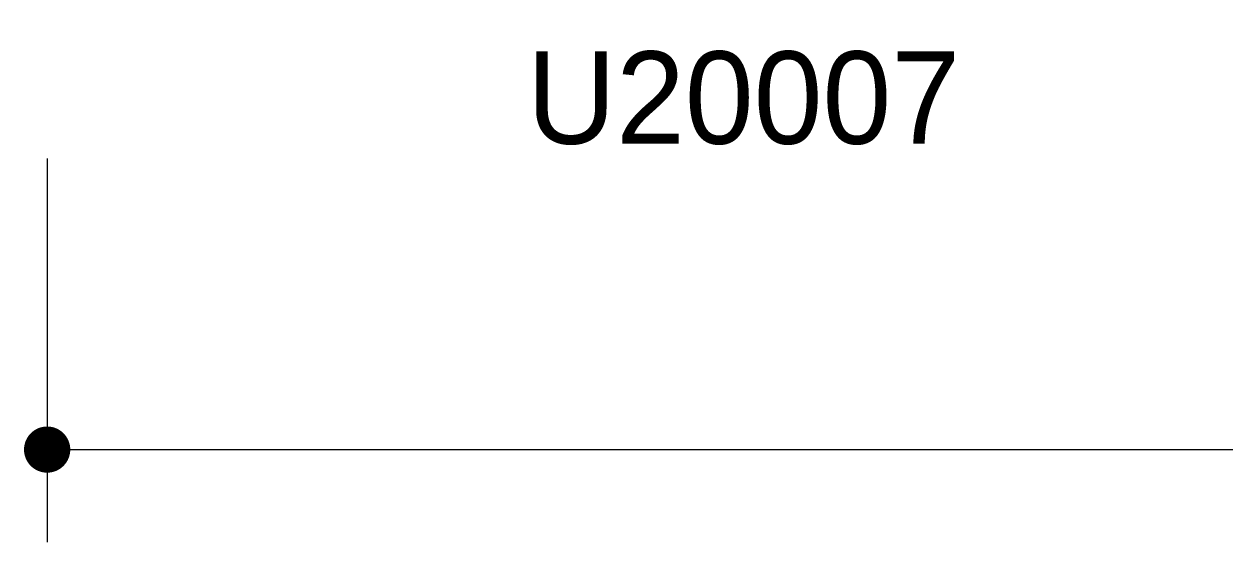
# Model space of a CAD drawing. Header units: millimetres. Extents: x -8 to 2550, y -393 to 1062.
# Drawn here: x 873.17 to 899.11, y 191.55 to 202.76 of the extents above; entities that cross this region are included whole.
import ezdxf

# ---------------------------------------------------------------- set-up
doc = ezdxf.new("R2010")
doc.units = ezdxf.units.MM
doc.header["$LTSCALE"] = 0.25
doc.header["$MEASUREMENT"] = 0
doc.layers.get('0').update_dxf_attribs({"lineweight": 5})
doc.layers.get('Defpoints').update_dxf_attribs({"lineweight": 5})
doc.layers.add('01_Dimension', color=251, linetype='Continuous', lineweight=9)
doc.layers.add('01_Text', color=40, linetype='Continuous', lineweight=25)
doc.styles.add('Aluk Text', font='GOTHIC.TTF')
doc.dimstyles.new('ALUK Manual 1-1', dxfattribs={"dimtxt": 2.5, "dimasz": 1, "dimexe": 2, "dimexo": 4, "dimgap": 1.5, "dimtad": 3, "dimdec": 1, "dimdsep": 46, "dimtxsty": 'Aluk Text', "dimblk": 'DOT', "dimcen": 0, "dimclrd": 256, "dimclre": 256, "dimclrt": 2, "dimaunit": 1, "dimadec": 0, "dimazin": 0, "dimtfac": 0.7, "dimtdec": 1, "dimtmove": 0, "dimatfit": 3, "dimldrblk": 'DOT', "dimfxl": 1, "dimtolj": 2, "dimlwd": -1, "dimlwe": -1, "dimarcsym": 0})

# ---------------------------------------------------------------- blocks, each defined once
blk = doc.blocks.new('_Dot')
at = {"color": 0, "linetype": 'ByBlock', "lineweight": -2}
blk.add_line((-0.5, 0), (-1, 0), dxfattribs=at)
at = {"color": 0, "linetype": 'ByBlock', "const_width": 0.5}
blk.add_lwpolyline([(-0.25, 0, 1), (0.25, 0, 1)], format="xyb", close=True, dxfattribs=at)
blk = doc.blocks.new('*D155')
at = {"layer": '01_Dimension', "ltscale": 0.25, "transparency": 16777216}
for p, q in [((873.6705560558964, 199.8470020111452), (873.6705560558964, 191.5470020111449)), ((940.6705560558964, 199.8470020111452), (940.6705560558964, 191.5470020111449)), ((874.6705560558964, 193.5470020111449), (939.6705560558964, 193.5470020111449))]:
    blk.add_line(p, q, dxfattribs=at)
at = {"layer": 'Defpoints', "color": 0, "ltscale": 0.25, "transparency": 16777216}
for p in [(873.6705560558964, 203.8470020111452), (940.6705560558964, 203.8470020111452), (940.6705560558964, 193.5470020111449)]:
    blk.add_point(p, dxfattribs=at)
at = {"layer": '01_Dimension', "ltscale": 0.25, "transparency": 16777216, "rotation": 180}
blk.add_blockref('_Dot', (873.6705560558964, 193.5470020111449), dxfattribs=at)
at = {"layer": '01_Dimension', "ltscale": 0.25, "transparency": 16777216}
blk.add_blockref('_Dot', (940.6705560558964, 193.5470020111449), dxfattribs=at)
at = {"layer": '01_Dimension', "color": 2, "ltscale": 0.25, "transparency": 16777216, "insert": (907.1705560558964, 196.3598844040749), "char_height": 2.5, "attachment_point": 5, "style": 'Aluk Text'}
blk.add_mtext('\\A2;67', dxfattribs=at)

msp = doc.modelspace()

# ---------------------------------------------------------------- texts
at = {"layer": '01_Text', "style": 'Aluk Text'}
msp.add_text('U20007', height=2, dxfattribs=at).set_placement((884.0347418725341, 200.16251324247))

# ---------------------------------------------------------------- dimensions: what is measured, and where the dimension line sits
at = {"layer": '01_Dimension', "ltscale": 0.25}
dim = msp.add_linear_dim(base=(940.6705560558964, 193.5470020111449), p1=(873.6705560558964, 203.8470020111452), p2=(940.6705560558964, 203.8470020111452), dimstyle='ALUK Manual 1-1', override={"dimfxl": 0}, dxfattribs=at)
dim.commit()
dim.dimension.update_dxf_attribs({"geometry": '*D155', "text_midpoint": (907.1705560558964, 196.3598844040749)})

doc.saveas('drawing.dxf')
